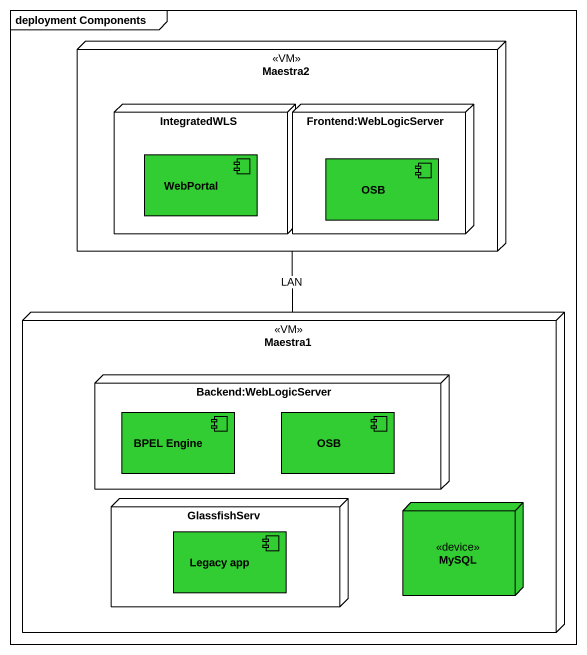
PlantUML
@startuml
mainframe deployment Components
node Maestra2 <<VM>> {
  node IntegratedWLS {
    component WebPortal #32CD32
  }
  node "Frontend:WebLogicServer" as Frontend_WebLogicServer {
    component OSB #32CD32
  }
}
node Maestra1 <<VM>> {
  node "Backend:WebLogicServer" as Backend_WebLogicServer {
    component "BPEL Engine" as BPEL_Engine #32CD32
    component "OSB" as OSB_2 #32CD32
  }
  node GlassfishServ {
    component "Legacy app" as Legacy_app #32CD32
  }
  node MySQL <<device>> #32CD32
}
Maestra2 -- Maestra1 : LAN
@enduml
